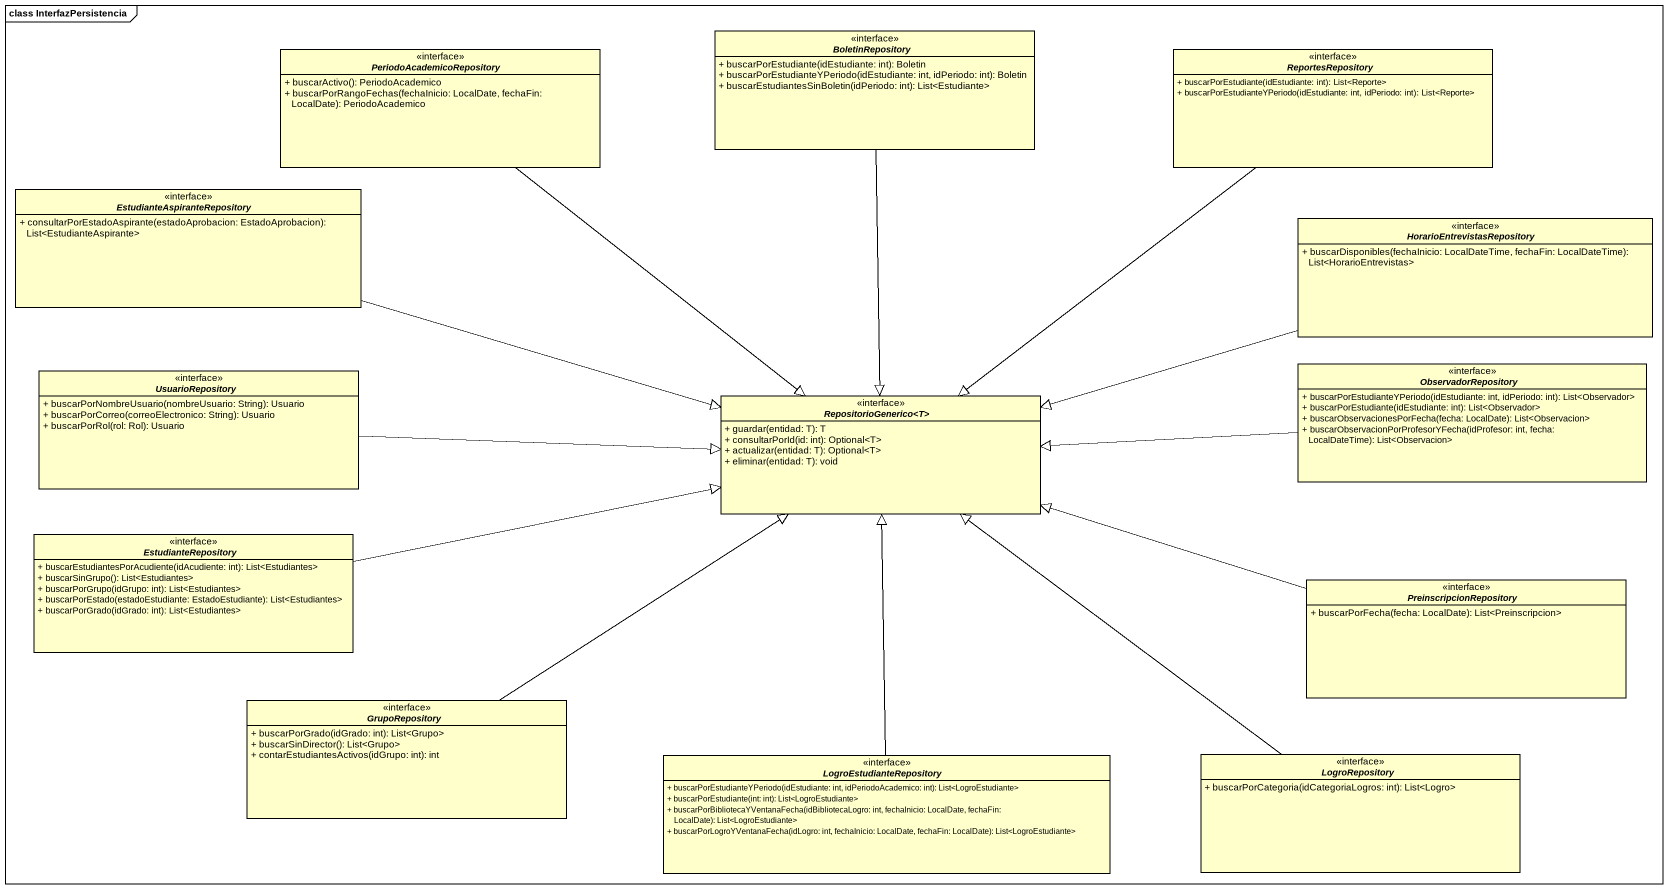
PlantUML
@startuml
mainframe class InterfazPersistencia
hide circle
hide empty members
skinparam classAttributeIconSize 0
interface PeriodoAcademicoRepository {
  + buscarActivo(): PeriodoAcademico
  + buscarPorRangoFechas(fechaInicio: LocalDate, fechaFin: LocalDate): PeriodoAcademico
}
interface BoletinRepository {
  + buscarPorEstudiante(idEstudiante: int): Boletin
  + buscarPorEstudianteYPeriodo(idEstudiante: int, idPeriodo: int): Boletin
  + buscarEstudiantesSinBoletin(idPeriodo: int): List<Estudiante>
}
interface ReportesRepository {
  + buscarPorEstudiante(idEstudiante: int): List<Reporte>
  + buscarPorEstudianteYPeriodo(idEstudiante: int, idPeriodo: int): List<Reporte>
}
interface "EstudianteAspiranteRepository" as EstudianteAspiranteRepositor {
  + consultarPorEstadoAspirante(estadoAprobacion: EstadoAprobacion): List<EstudianteAspirante>
}
interface HorarioEntrevistasRepository {
  + buscarDisponibles(fechaInicio: LocalDateTime, fechaFin: LocalDateTime): List<HorarioEntrevistas>
}
interface UsuarioRepository {
  + buscarPorNombreUsuario(nombreUsuario: String): Usuario
  + buscarPorCorreo(correoElectronico: String): Usuario
  + buscarPorRol(rol: Rol): Usuario
}
interface ObservadorRepository {
  + buscarPorEstudianteYPeriodo(idEstudiante: int, idPeriodo: int): List<Observador>
  + buscarPorEstudiante(idEstudiante: int): List<Observador>
  + buscarObservacionesPorFecha(fecha: LocalDate): List<Observacion>
  + buscarObservacionPorProfesorYFecha(idProfesor: int, fecha: LocalDateTime): List<Observacion>
}
interface "RepositorioGenerico<T>" as RepositorioGenerico_T {
  + guardar(entidad: T): T
  + consultarPorId(id: int): Optional<T>
  + actualizar(entidad: T): Optional<T>
  + eliminar(entidad: T): void
}
interface EstudianteRepository {
  + buscarEstudiantesPorAcudiente(idAcudiente: int): List<Estudiantes>
  + buscarSinGrupo(): List<Estudiantes>
  + buscarPorGrupo(idGrupo: int): List<Estudiantes>
  + buscarPorEstado(estadoEstudiante: EstadoEstudiante): List<Estudiantes>
  + buscarPorGrado(idGrado: int): List<Estudiantes>
}
interface PreinscripcionRepository {
  + buscarPorFecha(fecha: LocalDate): List<Preinscripcion>
}
interface GrupoRepository {
  + buscarPorGrado(idGrado: int): List<Grupo>
  + buscarSinDirector(): List<Grupo>
  + contarEstudiantesActivos(idGrupo: int): int
}
interface LogroEstudianteRepository {
  + buscarPorEstudianteYPeriodo(idEstudiante: int, idPeriodoAcademico: int): List<LogroEstudiante>
  + buscarPorEstudiante(int: int): List<LogroEstudiante>
  + buscarPorBibliotecaYVentanaFecha(idBibliotecaLogro: int, fechaInicio: LocalDate, fechaFin: LocalDate): List<LogroEstudiante>
  + buscarPorLogroYVentanaFecha(idLogro: int, fechaInicio: LocalDate, fechaFin: LocalDate): List<LogroEstudiante>
}
interface LogroRepository {
  + buscarPorCategoria(idCategoriaLogros: int): List<Logro>
}
PeriodoAcademicoRepository --|> RepositorioGenerico_T
BoletinRepository --|> RepositorioGenerico_T
ReportesRepository --|> RepositorioGenerico_T
EstudianteAspiranteRepositor -right-|> RepositorioGenerico_T
HorarioEntrevistasRepository -left-|> RepositorioGenerico_T
UsuarioRepository -right-|> RepositorioGenerico_T
ObservadorRepository -left-|> RepositorioGenerico_T
EstudianteRepository -right-|> RepositorioGenerico_T
PreinscripcionRepository -left-|> RepositorioGenerico_T
GrupoRepository -up-|> RepositorioGenerico_T
LogroEstudianteRepository -up-|> RepositorioGenerico_T
LogroRepository -up-|> RepositorioGenerico_T
@enduml
